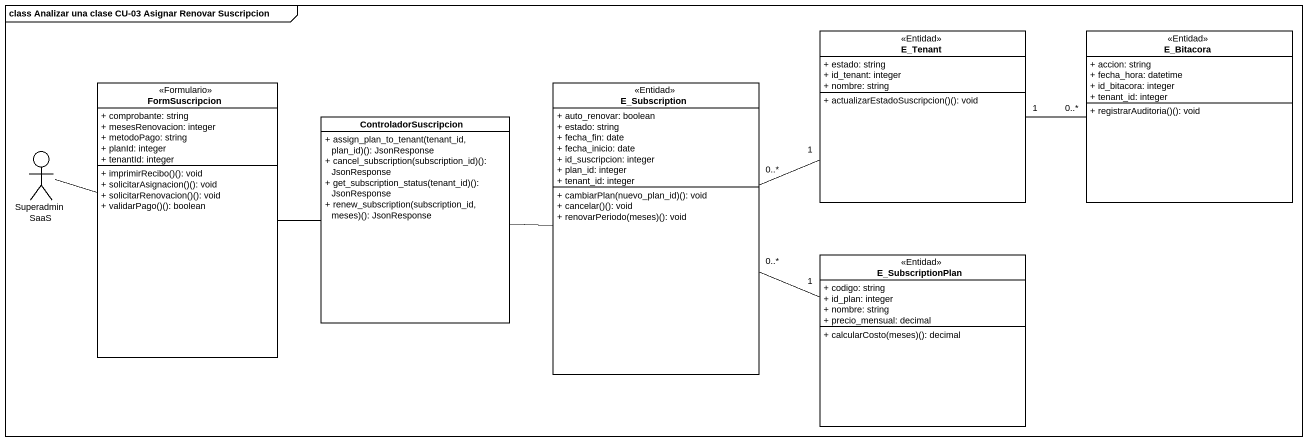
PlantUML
@startuml
mainframe class Analizar una clase CU-03 Asignar Renovar Suscripcion
allowmixing
hide circle
hide empty members
skinparam classAttributeIconSize 0
class E_Tenant <<Entidad>> {
  + estado: string
  + id_tenant: integer
  + nombre: string
  + actualizarEstadoSuscripcion()(): void
}
class E_Bitacora <<Entidad>> {
  + accion: string
  + fecha_hora: datetime
  + id_bitacora: integer
  + tenant_id: integer
  + registrarAuditoria()(): void
}
class FormSuscripcion <<Formulario>> {
  + comprobante: string
  + mesesRenovacion: integer
  + metodoPago: string
  + planId: integer
  + tenantId: integer
  + imprimirRecibo()(): void
  + solicitarAsignacion()(): void
  + solicitarRenovacion()(): void
  + validarPago()(): boolean
}
class E_Subscription <<Entidad>> {
  + auto_renovar: boolean
  + estado: string
  + fecha_fin: date
  + fecha_inicio: date
  + id_suscripcion: integer
  + plan_id: integer
  + tenant_id: integer
  + cambiarPlan(nuevo_plan_id)(): void
  + cancelar()(): void
  + renovarPeriodo(meses)(): void
}
class ControladorSuscripcion {
  + assign_plan_to_tenant(tenant_id, plan_id)(): JsonResponse
  + cancel_subscription(subscription_id)(): JsonResponse
  + get_subscription_status(tenant_id)(): JsonResponse
  + renew_subscription(subscription_id, meses)(): JsonResponse
}
actor "Superadmin SaaS" as Superadmin_SaaS
class E_SubscriptionPlan <<Entidad>> {
  + codigo: string
  + id_plan: integer
  + nombre: string
  + precio_mensual: decimal
  + calcularCosto(meses)(): decimal
}
E_Tenant "1" -right- "0..*" E_Bitacora
E_Tenant "1" -left- "0..*" E_Subscription
FormSuscripcion -right- ControladorSuscripcion
ControladorSuscripcion -right- E_Subscription
Superadmin_SaaS -right- FormSuscripcion
E_SubscriptionPlan "1" -left- "0..*" E_Subscription
@enduml
